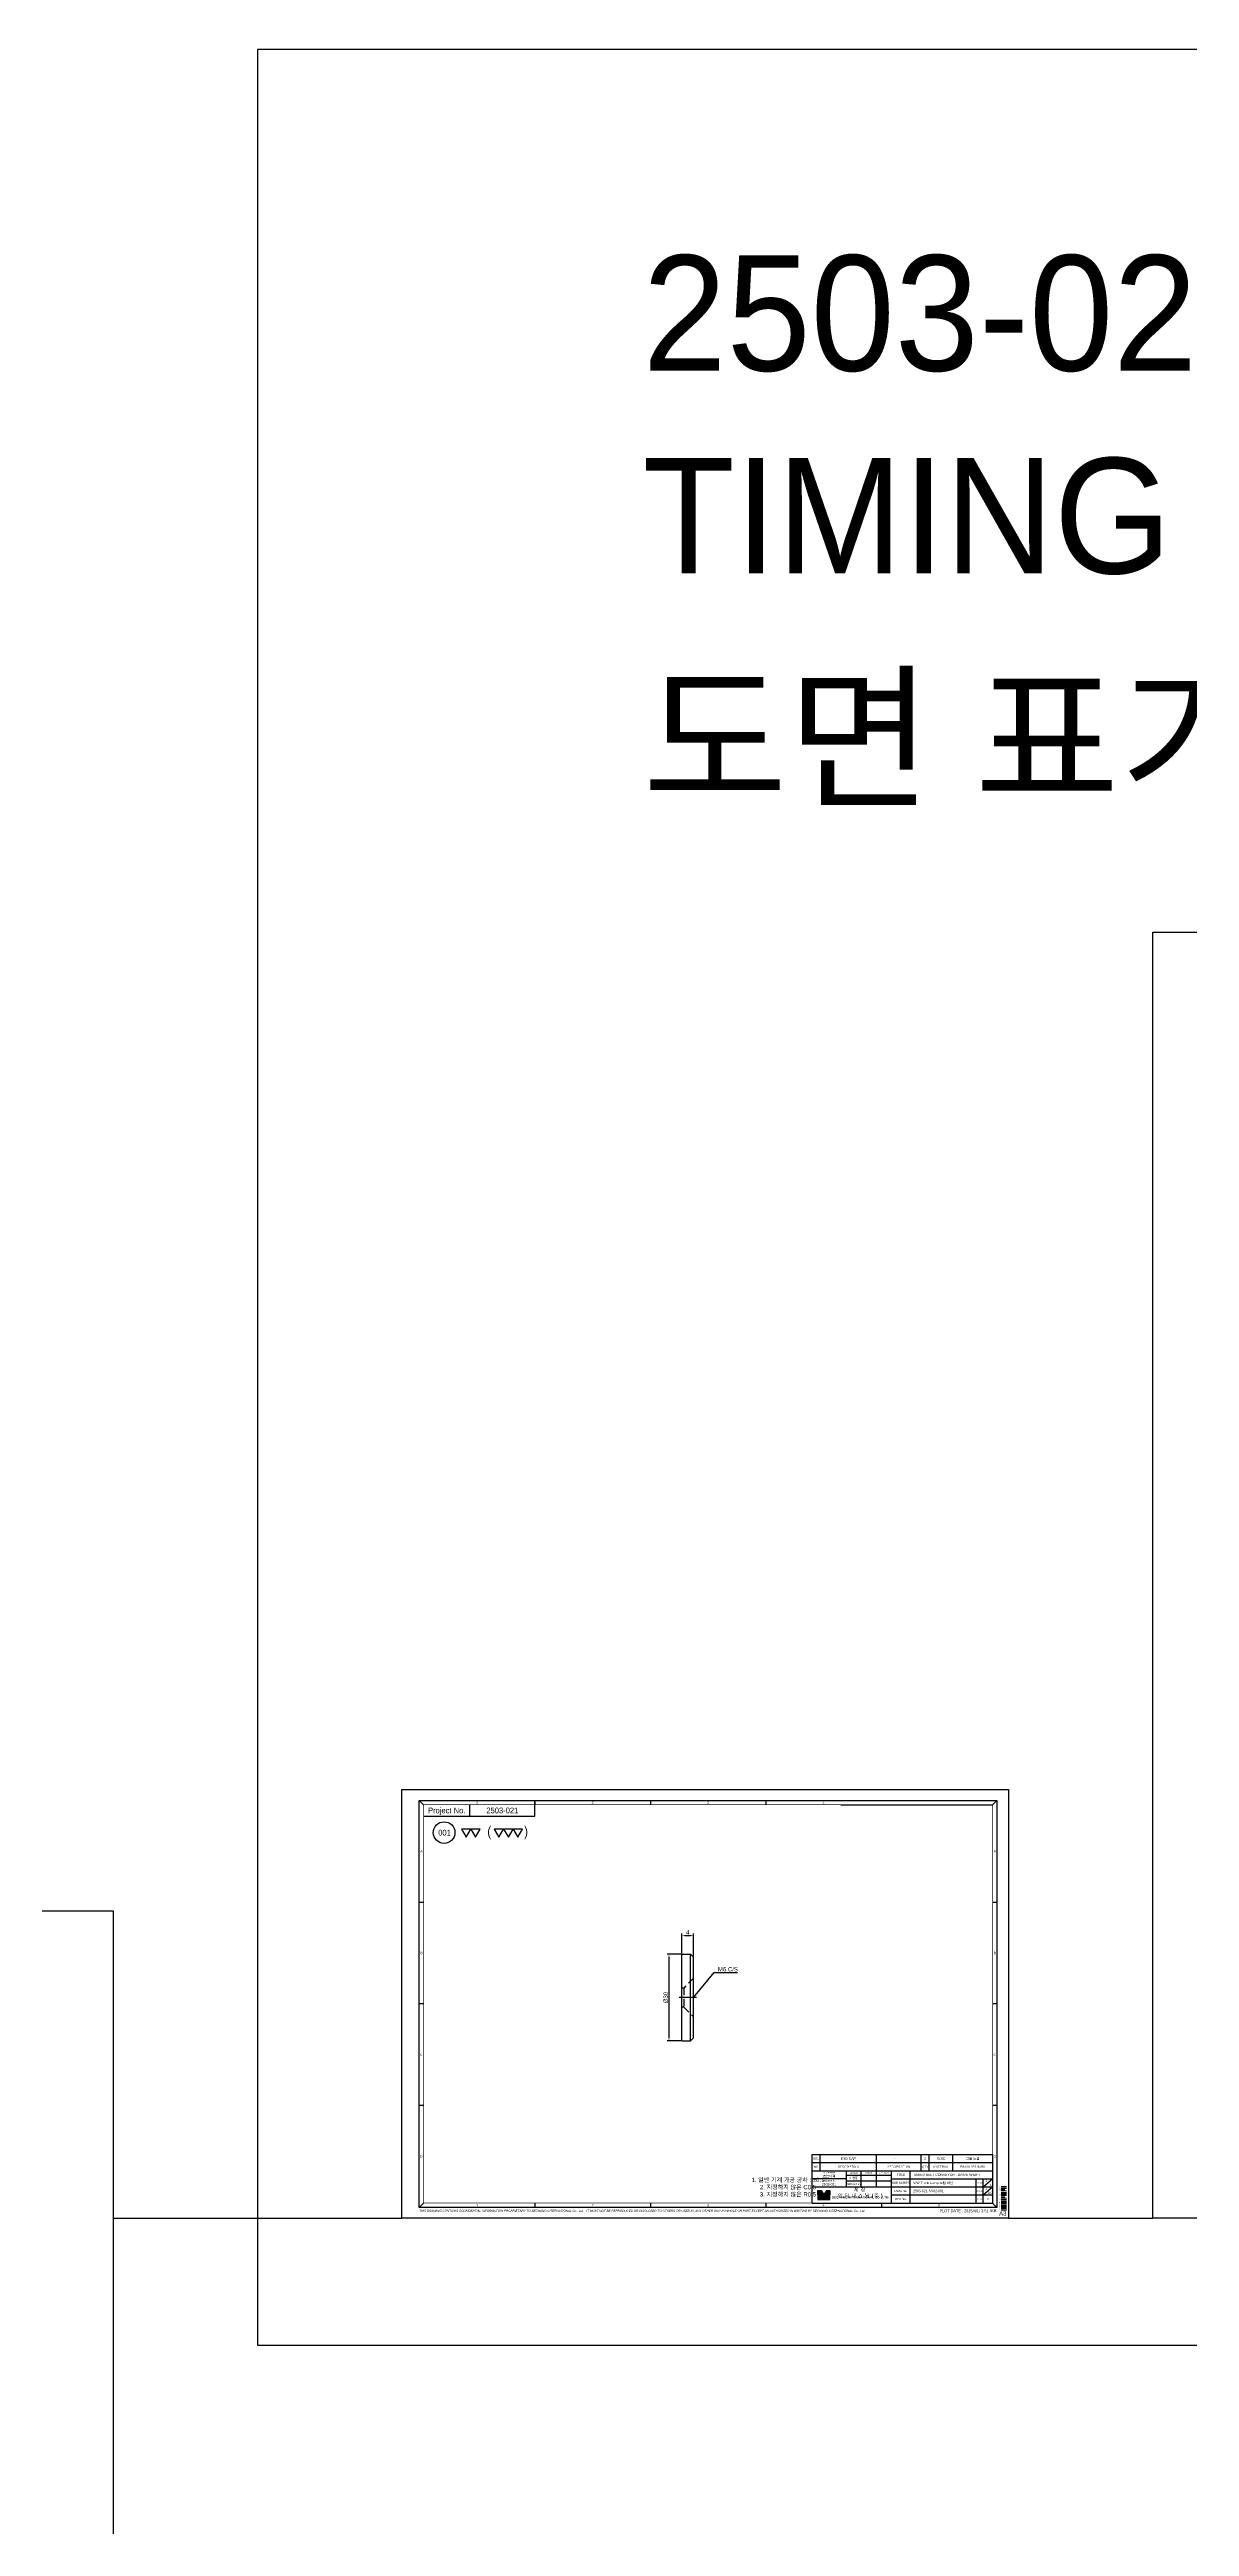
# Model space of a CAD drawing. Header units: inches. Extents: x 0 to 23821, y 0 to 11279.
# Drawn here: x 16678 to 17073, y 2894 to 3752 of the extents above; entities that cross this region are included whole.
import ezdxf
from ezdxf.enums import TextEntityAlignment as Align

# ---------------------------------------------------------------- set-up
doc = ezdxf.new("R2010")
doc.units = ezdxf.units.IN
doc.header["$LTSCALE"] = 10
doc.header["$MEASUREMENT"] = 0
for name, pattern in [('CENTER', [2, 1.25, -0.25, 0.25, -0.25]), ('HIDDEN', [0.375, 0.25, -0.125]), ('PHANTOM', [2.5, 1.25, -0.25, 0.25, -0.25, 0.25, -0.25])]:
    doc.linetypes.add(name, pattern=pattern)
doc.layers.get('Defpoints').update_dxf_attribs({"color": 8})
for name, color, linetype in [('11', 1, 'CENTER'), ('22', 2, 'HIDDEN'), ('44', 4, 'Continuous'), ('55', 5, 'Continuous'), ('66', 6, 'PHANTOM'), ('77', 40, 'HIDDEN'), ('99', 181, 'Continuous'), ('A', 8, 'Continuous'), ('B', 123, 'Continuous'), ('D', 3, 'Continuous'), ('G', 231, 'Continuous'), ('T', 3, 'Continuous'), ('V', 1, 'Continuous'), ('Y', 60, 'Continuous')]:
    doc.layers.add(name, color=color, linetype=linetype)
doc.layers.add('33', color=3, linetype='PHANTOM', lineweight=9)
doc.layers.add('88', color=35, linetype='Continuous', lineweight=5)
doc.styles.add('ROMANS', font='romans.shx', dxfattribs={"width": 0.9, "bigfont": 'whgtxt.shx'})
doc.styles.add('SCI', font='')
doc.styles.get('SCI').set_extended_font_data('Gulim')
doc.dimstyles.new('SCH', dxfattribs={"dimtxt": 2.5, "dimasz": 2, "dimexe": 1.25, "dimexo": 0.625, "dimtad": 1, "dimdec": 8, "dimtxsty": 'SCI', "dimcen": 2.5, "dimclrd": 4, "dimclre": 4, "dimclrt": 7, "dimadec": 8, "dimazin": 2, "dimtfac": 1, "dimtdec": 8, "dimtmove": 0, "dimatfit": 3, "dimfxl": 1, "dimarcsym": 0})
doc.dimstyles.new('SCH$0', dxfattribs={"dimtxt": 2.5, "dimasz": 2, "dimexe": 1.25, "dimexo": 0.625, "dimtad": 1, "dimdec": 3, "dimtxsty": 'SCI', "dimcen": 2.5, "dimclrd": 4, "dimclre": 4, "dimclrt": 7, "dimadec": 8, "dimazin": 2, "dimtfac": 1, "dimtdec": 3, "dimtmove": 0, "dimatfit": 3, "dimfxl": 1, "dimarcsym": 0})

# ---------------------------------------------------------------- blocks, each defined once
blk = doc.blocks.new('A$C82e70aa9')
h = blk.add_hatch(color=5)
h.dxf.hatch_style = 1
h.paths.add_polyline_path([(290.08, -278.01), (288.21, -278.01), (288.21, -280.8), (291.94, -280.8)])
h.paths.add_polyline_path([(296.06, -278.01), (294.19, -278.01), (292.33, -280.8), (296.06, -280.8)])
h.paths.add_polyline_path([(296.06, -281), (288.21, -281), (288.21, -283.79), (296.06, -283.79)])
at = {"color": 2}
for p, q in [((12, -7.5), (15, -10.5)), ((92, -7.5), (92, -10.5)), ((92, -10), (92, -7.5)), ((172, -7.5), (172, -10.5)), ((252, -7.5), (252, -10.5)), ((412, -7.5), (409, -10.5)), ((15, -286.5), (12, -289.5)), ((92, -286.5), (92, -289.5)), ((172, -286.5), (172, -289.5)), ((252, -286.5), (252, -289.5)), ((332, -286.5), (332, -289.5)), ((409, -286.5), (412, -289.5))]:
    blk.add_line(p, q, dxfattribs=at)
at = {"color": 40}
for p, q in [((47, -18.5), (47, -10.5)), ((92, -18.5), (92, -10.5))]:
    blk.add_line(p, q, dxfattribs=at)
at = {"color": 3}
blk.add_line((304, -10.5), (409, -10.5), dxfattribs=at)
for p, q in [((12, -78), (15, -78)), ((409, -78), (412, -78)), ((15, -148.5), (12, -148.5)), ((412, -148.5), (409, -148.5)), ((15, -219), (12, -219)), ((412, -219), (409, -219)), ((284, -252.9), (409, -252.9)), ((284, -286.5), (284, -252.9)), ((409, -252.9), (409, -286.5)), ((284, -258.5), (409, -258.5)), ((284, -264.1), (409, -264.1)), ((307.5, -264.1), (307.5, -275.3)), ((318, -275.3), (318, -264.1)), ((328.5, -275.3), (328.5, -264.1)), ((339, -286.5), (339, -264.1)), ((307.5, -267.1), (339, -267.1)), ((397.5, -286.5), (397.5, -269.7)), ((402.5, -275.3), (409, -269.7)), ((402.5, -286.5), (402.5, -269.7)), ((284, -275.3), (409, -275.3)), ((402.5, -280.9), (409, -275.3)), ((414.97, -275.13), (418.57, -275.13)), ((288, -280.9), (288, -277.8)), ((288, -277.8), (290.19, -277.8)), ((288.21, -280.8), (288.21, -278.01)), ((288.21, -278.01), (290.08, -278.01)), ((290.08, -278.01), (291.94, -280.8)), ((290.19, -277.8), (292.13, -280.71)), ((294.08, -277.8), (292.13, -280.71)), ((294.19, -278.01), (292.33, -280.8)), ((294.08, -277.8), (296.27, -277.8)), ((294.19, -278.01), (296.06, -278.01)), ((296.06, -278.01), (296.06, -280.8)), ((296.27, -277.8), (296.27, -280.9)), ((288, -280.9), (288, -284)), ((291.94, -280.8), (288.21, -280.8)), ((296.06, -280.8), (292.33, -280.8)), ((296.27, -284), (296.27, -280.9)), ((296.06, -281), (288.21, -281)), ((288.21, -281), (288.21, -283.79)), ((296.06, -283.79), (296.06, -281)), ((288, -284), (296.27, -284)), ((288.21, -283.79), (296.06, -283.79)), ((284, -286.5), (409, -286.5))]:
    blk.add_line(p, q)
at = {"color": 1}
blk.add_lwpolyline([(0, 0), (420, 0), (420, -297), (0, -297)], close=True, dxfattribs=at)
at = {"color": 2}
blk.add_lwpolyline([(12, -7.5), (412, -7.5), (412, -289.5), (12, -289.5)], close=True, dxfattribs=at)
at = {"const_width": 0.4}
blk.add_lwpolyline([(15, -10.5), (409, -10.5), (409, -286.5), (15, -286.5)], close=True, dxfattribs=at)
at = {"color": 40}
blk.add_lwpolyline([(15, -18.5), (92, -18.5)], dxfattribs=at)
blk.add_circle((29.18, -29.85), 7.5)
at = {"layer": '11'}
blk.add_line((414.97, -276.13), (418.57, -276.13), dxfattribs=at)
at = {"layer": '22'}
blk.add_line((414.97, -277.13), (418.57, -277.13), dxfattribs=at)
at = {"layer": '33'}
blk.add_line((414.97, -278.13), (418.57, -278.13), dxfattribs=at)
at = {"layer": '44'}
blk.add_line((414.97, -279.13), (418.57, -279.13), dxfattribs=at)
at = {"layer": '55'}
blk.add_line((414.97, -280.13), (418.57, -280.13), dxfattribs=at)
at = {"layer": '66'}
blk.add_line((414.97, -281.13), (418.57, -281.13), dxfattribs=at)
at = {"layer": '77'}
blk.add_line((414.97, -282.13), (418.57, -282.13), dxfattribs=at)
at = {"layer": '88'}
blk.add_line((414.97, -283.13), (418.57, -283.13), dxfattribs=at)
at = {"layer": '99'}
blk.add_line((414.97, -284.13), (418.57, -284.13), dxfattribs=at)
at = {"layer": 'A'}
blk.add_line((414.97, -285.13), (418.57, -285.13), dxfattribs=at)
at = {"layer": 'B'}
blk.add_line((414.97, -286.13), (418.57, -286.13), dxfattribs=at)
at = {"layer": 'D'}
for p, q in [((289.5, -258.5), (289.5, -252.9)), ((328.5, -258.5), (328.5, -252.9)), ((359.5, -258.5), (359.5, -252.9)), ((365, -258.5), (365, -252.9)), ((381.5, -258.5), (381.5, -252.9)), ((289.5, -264.1), (289.5, -258.5)), ((328.5, -264.1), (328.5, -258.5)), ((359.5, -264.1), (359.5, -258.5)), ((365, -264.1), (365, -258.5)), ((381.5, -264.1), (381.5, -258.5)), ((352, -286.5), (352, -264.1)), ((307.5, -269.7), (284, -269.7)), ((339, -269.7), (409, -269.7)), ((307.5, -271.2), (339, -271.2)), ((339, -280.9), (409, -280.9)), ((414.97, -287.13), (418.57, -287.13))]:
    blk.add_line(p, q, dxfattribs=at)
at = {"layer": 'G'}
blk.add_line((414.97, -288.13), (418.57, -288.13), dxfattribs=at)
at = {"layer": 'T'}
blk.add_line((414.97, -289.13), (418.57, -289.13), dxfattribs=at)
at = {"layer": 'V'}
blk.add_line((414.97, -291.13), (418.57, -291.13), dxfattribs=at)
at = {"layer": 'Y'}
blk.add_line((414.97, -290.13), (418.57, -290.13), dxfattribs=at)
at = {"color": 2, "style": 'SCI'}
blk.add_text('1', height=1, dxfattribs=at).set_placement((52, -8.75), align=Align.MIDDLE_CENTER)
at = {"style": 'SCI'}
for s, height, p in [('Project No.', 4, (31, -14.5)), ('N0.', 1.5, (286.75, -261.3)), ('DESCRIPTION', 1.5, (309, -261.3)), ('SPECIFICATION', 1.5, (344, -261.3)), ("Q'TY", 1.5, (362.25, -261.3)), ('MATERIAL', 1.5, (373.25, -261.3)), ('FINISH / REMARK', 1.5, (395.25, -261.3)), ('이경중', 1.5, (312.75, -269.15)), ('0', 0.6, (413.97, -275.09))]:
    blk.add_text(s, height=height, dxfattribs=at).set_placement(p, align=Align.MIDDLE_CENTER)
at = {"linetype": 'Continuous', "style": 'SCI'}
blk.add_text('PLOT DATE : 2025/4/1/ 3:51 오후', height=1.92, dxfattribs=at).set_placement((411.86, -292.84), align=Align.RIGHT)
at = {"color": 2, "style": 'SCI'}
blk.add_text('A3', height=3, dxfattribs=at).set_placement((418.55, -296.11), align=Align.BOTTOM_RIGHT)
at = {"color": 2, "attachment_point": 5, "style": 'SCI'}
for s, insert, char_height, width in [('1', (52, -9), 1.7, 80), ('2', (132, -9), 1.7, 80), ('3', (212, -9), 1.7, 80), ('4', (292, -9), 1.7, 80), ('A', (13.5, -42.75), 1.7, 3), ('A', (410.5, -42.75), 1.7, 3), ('B', (13.5, -113.25), 1.7, 3), ('B', (410.5, -113.25), 1.7, 3), ('C', (13.5, -183.75), 1.7, 3), ('C', (410.5, -183.75), 1.7, 3), ('D', (13.5, -254.25), 1.7, 3), ('D', (410.5, -254.25), 1.7, 3), ('1. 일반 기계 가공 공차 : ±0.1\\P2. 지정하지 않은 C0.5\\P3. 지정하지 않은 R0.5', (267.28, -275.6), 3, 83.5818), ('1', (52, -288), 1.7, 80), ('2', (132, -288), 1.7, 80), ('3', (212, -288), 1.7, 80), ('4', (292, -288), 1.7, 80), ('5', (372, -288), 1.7, 80)]:
    blk.add_mtext(s, dxfattribs=dict(at, insert=insert, char_height=char_height, width=width))
at = {"style": 'SCI'}
for s, insert, char_height, width, attachment_point in [(' CUSTOMER', (295.75, -265.5), 1, 23.5, 5), ('DESIGN', (312.75, -265.6), 1, 10.5, 5), ('CHECK', (323.25, -265.6), 1, 10.5, 5), ('APPROVE', (333.75, -265.6), 1, 10.5, 5), ('TITLE', (345.5, -266.9), 1.5, 13, 5), (' PROJECT No.', (295.75, -271.1), 1, 23.5, 5), ('SUB SCRIPE', (345.5, -272.5), 1.5, 13, 5), (' PAGE', (400, -272.5), 1, 5, 5), ('\\pi1.42726;1', (402.5, -271.1), 1.5, 3.25, 4), ('\\pi1.42726;1', (405.75, -273.9), 1.5, 3.25, 4), ('\\pi1.42726;1', (402.5, -276.7), 1.5, 3.25, 4), ('{\\fGulim|b1|i0|c129|p50;\\T1.45;세창 인터내쇼날(주)}', (317.63, -279.65), 2.5, 38.7333, 5), ('DWG No.', (345.5, -278.1), 1.5, 13, 5), ('SCALE', (400, -278.1), 1, 5, 5), ('{\\fGulim|b1|i0|c129|p50;\\T1.05;SECHANG INTERNATIONAL CO., LTD.}', (317.63, -282.75), 1.5, 38.7333, 5), ('REF No.', (345.5, -283.7), 1.5, 13, 5), ('REV', (400, -283.7), 1, 5, 5)]:
    blk.add_mtext(s, dxfattribs=dict(at, insert=insert, char_height=char_height, width=width, attachment_point=attachment_point))
at = {"color": 3, "insert": (12, -292), "char_height": 1.5, "width": 400.0238, "attachment_point": 4, "style": 'SCI'}
blk.add_mtext('{\\fArial|b0|i1|c0|p34;THIS DRAWING CONTAINS CONFIDENTIAL INFORMATION PROPRIETARY TO SECHANG INTERNATIONAL Co., Ltd.   IT MUST NOT BE REPRODUCED OR DISCLOSED TO OTHERS OR USED IN  ANY OTHER WAY IN WHOLE OR PART EXCEPT AN AUTHORIZED IN WRITING BY SECHANG INTERNATIONAL Co., Ltd.  }', dxfattribs=at)
at = {"layer": '11', "style": 'SCI'}
blk.add_text('11', height=0.6, dxfattribs=at).set_placement((413.97, -276.09), align=Align.MIDDLE_CENTER)
at = {"layer": '22', "style": 'SCI'}
blk.add_text('22', height=0.6, dxfattribs=at).set_placement((413.97, -277.09), align=Align.MIDDLE_CENTER)
at = {"layer": '33', "style": 'SCI'}
blk.add_text('33', height=0.6, dxfattribs=at).set_placement((413.97, -278.09), align=Align.MIDDLE_CENTER)
at = {"layer": '44', "style": 'SCI'}
blk.add_text('44', height=0.6, dxfattribs=at).set_placement((413.97, -279.09), align=Align.MIDDLE_CENTER)
at = {"layer": '55', "style": 'SCI'}
blk.add_text('55', height=0.6, dxfattribs=at).set_placement((413.97, -280.09), align=Align.MIDDLE_CENTER)
at = {"layer": '66', "style": 'SCI'}
blk.add_text('66', height=0.6, dxfattribs=at).set_placement((413.97, -281.09), align=Align.MIDDLE_CENTER)
at = {"layer": '77', "style": 'SCI'}
blk.add_text('77', height=0.6, dxfattribs=at).set_placement((413.97, -282.09), align=Align.MIDDLE_CENTER)
at = {"layer": '88', "style": 'SCI'}
blk.add_text('88', height=0.6, dxfattribs=at).set_placement((413.97, -283.09), align=Align.MIDDLE_CENTER)
at = {"layer": '99', "style": 'SCI'}
blk.add_text('99', height=0.6, dxfattribs=at).set_placement((413.97, -284.09), align=Align.MIDDLE_CENTER)
at = {"layer": 'A', "style": 'SCI'}
blk.add_text('A', height=0.6, dxfattribs=at).set_placement((413.97, -285.09), align=Align.MIDDLE_CENTER)
at = {"layer": 'B', "style": 'SCI'}
blk.add_text('B', height=0.6, dxfattribs=at).set_placement((413.97, -286.09), align=Align.MIDDLE_CENTER)
at = {"layer": 'D', "style": 'SCI'}
blk.add_text('D', height=0.6, dxfattribs=at).set_placement((413.97, -287.09), align=Align.MIDDLE_CENTER)
at = {"layer": 'G', "style": 'SCI'}
blk.add_text('G', height=0.6, dxfattribs=at).set_placement((413.97, -288.09), align=Align.MIDDLE_CENTER)
at = {"layer": 'T', "style": 'SCI'}
blk.add_text('T', height=0.6, dxfattribs=at).set_placement((413.97, -289.09), align=Align.MIDDLE_CENTER)
at = {"layer": 'V', "style": 'SCI'}
blk.add_text('V', height=0.6, dxfattribs=at).set_placement((413.97, -291.09), align=Align.MIDDLE_CENTER)
at = {"layer": 'Y', "style": 'SCI'}
blk.add_text('Y', height=0.6, dxfattribs=at).set_placement((413.97, -290.09), align=Align.MIDDLE_CENTER)
blk = doc.blocks.new('A$C61accbae')
for p, q in [((-15, 0), (-15, -3)), ((-15, 0), (15, 0)), ((15, 0), (15, -3)), ((-15, -3), (-14, -4)), ((-15, -3), (15, -3)), ((-14, -4), (14, -4)), ((14, -4), (15, -3))]:
    blk.add_line(p, q)
at = {"layer": '11'}
blk.add_line((0, -5), (0, 1), dxfattribs=at)
at = {"layer": '22'}
for p, q in [((-3.3, -0.6), (-3.3, 0)), ((3.3, -0.6), (3.3, 0)), ((-3.3, -0.6), (-6.7, -4)), ((3.3, -0.6), (-3.3, -0.6)), ((6.7, -4), (3.3, -0.6))]:
    blk.add_line(p, q, dxfattribs=at)
blk = doc.blocks.new('*D1110')
at = {"color": 4, "lineweight": -2, "transparency": 16777216}
for p, q in [((16896.63, 3092.11), (16891.82, 3092.11)), ((16892.45, 3091.11), (16892.45, 3063.11)), ((16896.63, 3062.11), (16891.82, 3062.11))]:
    blk.add_line(p, q, dxfattribs=at)
at = {"color": 4, "transparency": 16777216}
for points in [[(16892.28, 3091.11), (16892.62, 3091.11), (16892.45, 3092.11)], [(16892.28, 3063.11), (16892.62, 3063.11), (16892.45, 3062.11)]]:
    blk.add_solid(points, dxfattribs=at)
at = {"layer": 'Defpoints', "color": 0, "transparency": 16777216}
for p in [(16896.94, 3092.11), (16892.45, 3062.11), (16896.94, 3062.11)]:
    blk.add_point(p, dxfattribs=at)
at = {"color": 7, "transparency": 16777216, "insert": (16891.33, 3077.11), "char_height": 1.5, "attachment_point": 5, "rotation": 90, "style": 'SCI'}
blk.add_mtext('%%C30', dxfattribs=at)
blk = doc.blocks.new('*D1111')
at = {"color": 4, "lineweight": -2, "transparency": 16777216}
for p, q in [((16896.94, 3092.42), (16896.94, 3099.24)), ((16897.94, 3098.61), (16899.94, 3098.61)), ((16900.94, 3091.42), (16900.94, 3099.24))]:
    blk.add_line(p, q, dxfattribs=at)
at = {"color": 4, "transparency": 16777216}
for points in [[(16897.94, 3098.78), (16897.94, 3098.45), (16896.94, 3098.61)], [(16899.94, 3098.78), (16899.94, 3098.45), (16900.94, 3098.61)]]:
    blk.add_solid(points, dxfattribs=at)
at = {"layer": 'Defpoints', "color": 0, "transparency": 16777216}
for p in [(16900.94, 3098.61), (16896.94, 3092.11), (16900.94, 3091.11)]:
    blk.add_point(p, dxfattribs=at)
at = {"color": 7, "transparency": 16777216, "insert": (16898.94, 3099.7), "char_height": 1.5, "attachment_point": 5, "style": 'SCI'}
blk.add_mtext('4', dxfattribs=at)

msp = doc.modelspace()

# ---------------------------------------------------------------- linework, layer by layer
at = {"color": 40}
for p, q in [((16823.5, 3139.91530991), (16823.5, 3143.91530991)), ((16846, 3139.91530991), (16846, 3143.91530991))]:
    msp.add_line(p, q, dxfattribs=at)
at = {"color": 2}
msp.add_line((16846, 3145.41530991), (16846, 3143.91530991), dxfattribs=at)
for points in [[(16750, 2956.72447862), (18262.96933639, 2956.72447862), (18262.96933639, 3751.88055987), (16750, 3751.88055987)], [(16822.21706955, 3132.62656559), (16823.84206955, 3135.44114816), (16820.59206955, 3135.44114816)], [(16825.46706955, 3132.62656559), (16827.09206955, 3135.44114816), (16823.84206955, 3135.44114816)], [(16833.58451185, 3132.62656559), (16835.20951185, 3135.44114816), (16831.95951185, 3135.44114816)], [(16836.83451185, 3132.62656559), (16838.45951185, 3135.44114816), (16835.20951185, 3135.44114816)], [(16840.08451185, 3132.62656559), (16841.70951185, 3135.44114816), (16838.45951185, 3135.44114816)]]:
    msp.add_lwpolyline(points, close=True)
at = {"color": 40}
msp.add_lwpolyline([(16807.5, 3139.91530991), (16846, 3139.91530991)], dxfattribs=at)
at = {"layer": 'Defpoints'}
msp.add_line((16700, 3000.66530991), (16800, 3000.66530991), dxfattribs=at)
at = {"layer": 'Defpoints', "color": 8}
msp.add_line((17010, 3000.66530991), (17060, 3000.66530991), dxfattribs=at)

# ---------------------------------------------------------------- block references
for p, xscale, yscale, zscale in [((17060, 3446.16530991), 1.5, 1.5, 1.5), ((16800, 3149.16530991), 0.5, 0.5, 0.5), ((15020, 3107.11632666), 4, 4, 4)]:
    msp.add_blockref('A$C82e70aa9', p, dxfattribs=dict(xscale=xscale, yscale=yscale, zscale=zscale))
at = {"rotation": 90}
msp.add_blockref('A$C61accbae', (16896.94413995, 3077.11135685), dxfattribs=at)

# ---------------------------------------------------------------- texts
at = {"style": 'SCI'}
for s, height, p in [('2503-021', 40, (16883.31878295, 3660.62180531)), ('TIMING BELT CONVEYOR - SHAFT & FLANGE', 40, (16883.31878295, 3590.39079448)), ('도면 표기 수량 X 2 (SET)로 가공 제작 할 것.', 40, (16883.31878295, 3513.40087248)), ('V/W Trunk Lamp 조립 라인', 0.85, (16977, 3012.91530991)), ('TIMING BELT CONVEYOR - DRIVE SHAFT', 0.85, (16977, 3015.71530991)), ('-', 0.85, (16977, 3007.31530991)), ('2503-021-SA02-001', 0.85, (16977, 3010.11530991))]:
    msp.add_text(s, height=height, dxfattribs=at).set_placement(p, align=Align.MIDDLE_LEFT)
for s, height, p in [('Project No.', 2, (16815.5, 3141.91530991)), ('2503-021', 2, (16834.75, 3141.91530991)), ('001', 2, (16814.74597081, 3134.2155366)), ('001', 0.85, (16943.375, 3021.31530991)), ('END CAP', 0.85, (16954.5, 3021.31530991)), ('2', 0.85, (16981.125, 3021.31530991)), ('S45C', 0.85, (16986.625, 3021.31530991)), ('크롬 도금', 0.85, (16997.625, 3021.31530991)), ('2503-021', 0.85, (16947.875, 3012.41709692)), ('엠브이텍', 0.85, (16947.875, 3015.21709692)), ('2025.03.27', 0.75, (16956.375, 3012.54030991)), ('0.5', 0.75, (17003.54810987, 3009.44809744))]:
    msp.add_text(s, height=height, dxfattribs=at).set_placement(p, align=Align.MIDDLE_CENTER)
at = {"style": 'ROMANS', "width": 0.8}
for s, p in [('(', (16830.28905418, 3134.50295397)), (')', (16842.91858561, 3134.50295397))]:
    msp.add_text(s, height=3.07844968, dxfattribs=at).set_placement(p, align=Align.MIDDLE_CENTER)
at = {"style": 'SCI'}
msp.add_text('-', height=0.85, dxfattribs=at).set_placement((16970.50655792, 3020.89936451))
at = {"color": 7, "insert": (16909.40385836, 3086.13704632), "char_height": 1.5, "attachment_point": 7, "style": 'SCI'}
msp.add_mtext('M6 C/S', dxfattribs=at)
at = {"insert": (17001.25, 3007.31530991), "char_height": 0.75, "width": 3.25, "attachment_point": 4, "style": 'SCI'}
msp.add_mtext('\\pi1.39431;0', dxfattribs=at)

# ---------------------------------------------------------------- dimensions: what is measured, and where the dimension line sits
dim = msp.add_linear_dim(base=(16900.94413995, 3098.61481746), p1=(16896.94413995, 3092.11135685), p2=(16900.94413995, 3091.11135685), dimstyle='SCH$0', override={"dimscale": 0.5, "dimtxt": 3})
dim.commit()
dim.dimension.update_dxf_attribs({"geometry": '*D1111', "text_midpoint": (16898.94413995, 3099.69729083)})
dim = msp.add_linear_dim(base=(16892.44977933, 3062.11135685), p1=(16896.94413995, 3092.11135685), p2=(16896.94413995, 3062.11135685), angle=90, text='%%C<>', dimstyle='SCH$0', override={"dimscale": 0.5, "dimtxt": 3})
dim.commit()
dim.dimension.update_dxf_attribs({"geometry": '*D1110', "text_midpoint": (16891.33035523, 3077.11135685)})

# ---------------------------------------------------------------- leaders
at = {"annotation_type": 0, "has_hookline": 1, "hookline_direction": 0, "text_width": 6.82090546}
msp.add_leader([(16900.94413995, 3077.11135685), (16908.09135836, 3085.82454632), (16909.09135836, 3085.82454632)], dimstyle='SCH', override={"dimscale": 0.5, "dimtxt": 3, "dimgap": 0.625, "dimtad": 1}, dxfattribs=at)

doc.saveas('drawing.dxf')
